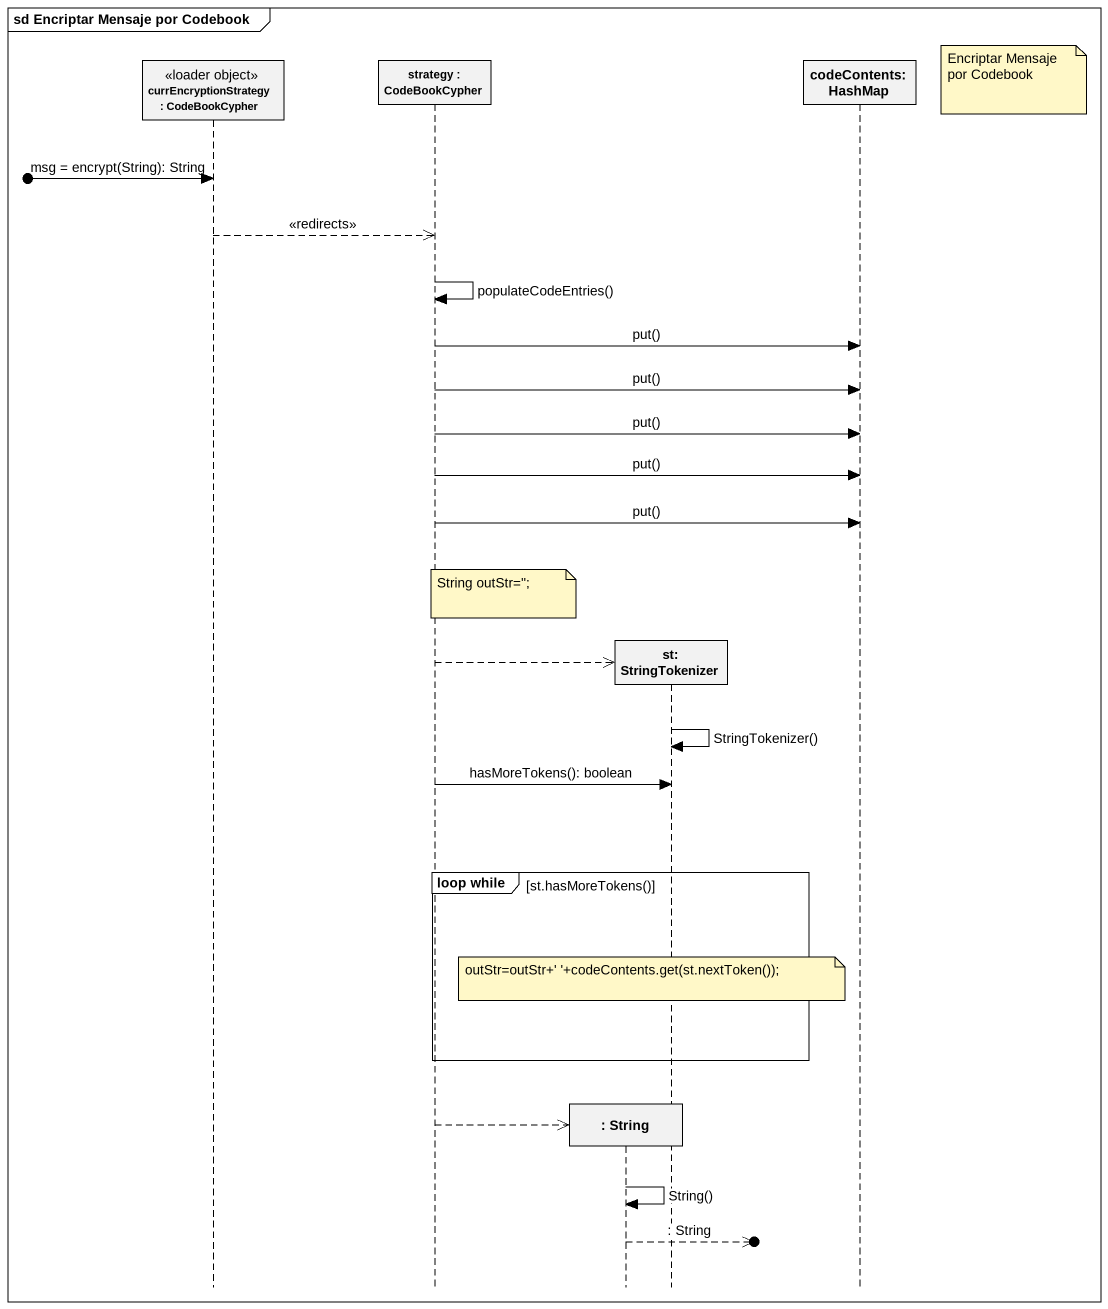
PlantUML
@startuml
mainframe sd Encriptar Mensaje por Codebook
hide footbox
participant "currEncryptionStrategy : CodeBookCypher" as currEncryptionStrategy <<loader object>>
participant "strategy : CodeBookCypher" as strategy
participant ": String" as String
participant "st: StringTokenizer" as st_StringTokenizer
participant "codeContents: HashMap" as codeContents_HashMap

note right of codeContents_HashMap : Encriptar Mensaje por Codebook
[o-> currEncryptionStrategy : msg = encrypt(String): String
currEncryptionStrategy -->> strategy : <<redirects>>
strategy -> strategy : populateCodeEntries()
strategy -> codeContents_HashMap : put()
strategy -> codeContents_HashMap : put()
strategy -> codeContents_HashMap : put()
strategy -> codeContents_HashMap : put()
strategy -> codeContents_HashMap : put()
note over strategy : String outStr='';
strategy -->> st_StringTokenizer **
st_StringTokenizer -> st_StringTokenizer : StringTokenizer()
strategy -> st_StringTokenizer : hasMoreTokens(): boolean
group loop while [st.hasMoreTokens()]
  note over st_StringTokenizer : outStr=outStr+' '+codeContents.get(st.nextToken());
end
strategy -->> String **
String -> String : String()
String -->>o] : : String
@enduml
